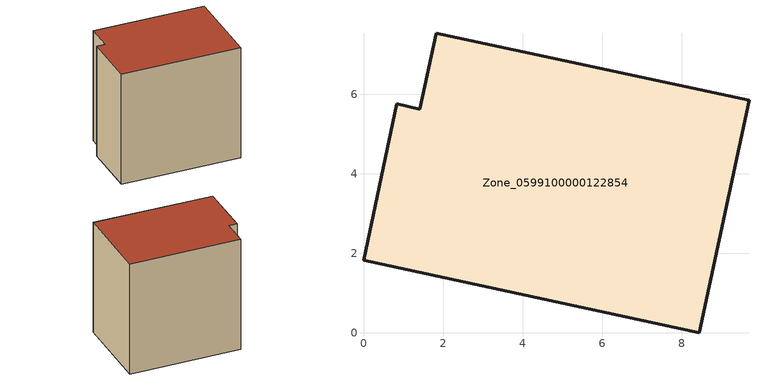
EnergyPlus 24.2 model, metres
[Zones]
Zone_0599100000122854
 floor ground (C_G): 8.44,0 0,1.83 0.83,5.76 1.42,5.63 1.83,7.54 9.69,5.85 z0
 wall outside (C_F): 0,1.83 8.44,0 9.69,5.85 1.83,7.54 1.42,5.63 0.83,5.76 0,1.83 z0:8.45
 roof outside (C_R): 1.83,7.54 1.42,5.63 0.83,5.76 0,1.83 8.44,0 9.69,5.85 z8.45
[BUILDING]
Pand.0599100000122854: North Axis=0; Terrain=City; Loads Convergence Tolerance Value=0.04; Temperature Convergence Tolerance Value=0.4; Solar Distribution=FullExterior; Maximum Number of Warmup Days=25; Minimum Number of Warmup Days=1
[Site:Location]
Rotterdam.The.Hague.AP_ZH_NLD Design_Conditions: Latitude=51.96; Longitude=4.45; Time Zone=1; Elevation=-4.5
[SITE:GROUNDTEMPERATURE:BUILDINGSURFACE]
18, 18, 18, 18, 18, 18, 18, 18, 18, 18, 18, 18
[MATERIAL] Thermal Absorptance=0.9; Solar Absorptance=0.7; Visible Absorptance=0.7
Name | Roughness | Thickness | Conductivity | Density | Specific Heat
G.TI.1975-1991 | MediumSmooth | 0.15 | 0.288461 | 540 | 1210
F.TI.1975-1991 | Rough | 0.3 | 0.230769 | 1920 | 840
R.TI.1975-1991 | MediumRough | 0.2 | 0.153846 | 1500 | 1000
[CONSTRUCTION]
C_G: G.TI.1975-1991
C_F: F.TI.1975-1991
C_R: R.TI.1975-1991
[ZONE]
Zone_0599100000122854: Type=1; Multiplier=1; Ceiling Height=Autocalculate; Volume=Autocalculate; Floor Area=autocalculate; Part of Total Floor Area=Yes
[ZONEINFILTRATION:DESIGNFLOWRATE]
Infil_Zone_0599100000122854: Zone or ZoneList or Space or SpaceList=Zone_0599100000122854; Schedule=AlwaysOn; Design Flow Rate Calculation Method=Flow/Area; Flow Rate per Floor Area=0.003; Constant Term Coefficient=1; Temperature Term Coefficient=0; Velocity Term Coefficient=0; Velocity Squared Term Coefficient=0
[HVACTEMPLATE:ZONE:IDEALLOADSAIRSYSTEM]
Zone_0599100000122854: Maximum Heating Supply Air Temperature=50; Minimum Cooling Supply Air Temperature=13; Maximum Heating Supply Air Humidity Ratio=0.0156; Minimum Cooling Supply Air Humidity Ratio=0.0077; Heating Limit=NoLimit; Cooling Limit=NoLimit; Dehumidification Control Type=ConstantSensibleHeatRatio; Cooling Sensible Heat Ratio=0.7; Dehumidification Setpoint=60; Humidification Control Type=None; Humidification Setpoint=30; Outdoor Air Method=None; Outdoor Air Flow Rate per Person=0.00944; Outdoor Air Flow Rate per Zone Floor Area=0; Outdoor Air Flow Rate per Zone=0; Demand Controlled Ventilation Type=None; Outdoor Air Economizer Type=NoEconomizer; Heat Recovery Type=None; Sensible Heat Recovery Effectiveness=0.7; Latent Heat Recovery Effectiveness=0.65
[ZONECONTROL:THERMOSTAT]
ThermostatControl_Zone_0599100000122854: Zone or ZoneList=Zone_0599100000122854; Control Type Schedule=DualSetpointControlType; Control 1=Thermostat_Zone_0599100000122854; Temperature Difference Between Cutout And Setpoint=0
[THERMOSTATSETPOINT:DUALSETPOINT]
Thermostat_Zone_0599100000122854: Heating Setpoint Temperature Schedule=HeatingSetpoint_Zone_0599100000122854; Cooling Setpoint Temperature Schedule=CoolingSetpoint_Zone_0599100000122854
[SCHEDULE:COMPACT]
HeatingSetpoint_Zone_0599100000122854: Through: 12/31, For: AllDays, Until: 24:00, 21
CoolingSetpoint_Zone_0599100000122854: Through: 12/31, For: AllDays, Until: 24:00, 24
DualSetpointControlType: Through: 12/31, For: AllDays, Until: 24:00, 4
AlwaysOn: Through: 12/31, For: AllDays, Until: 24:00, 1
